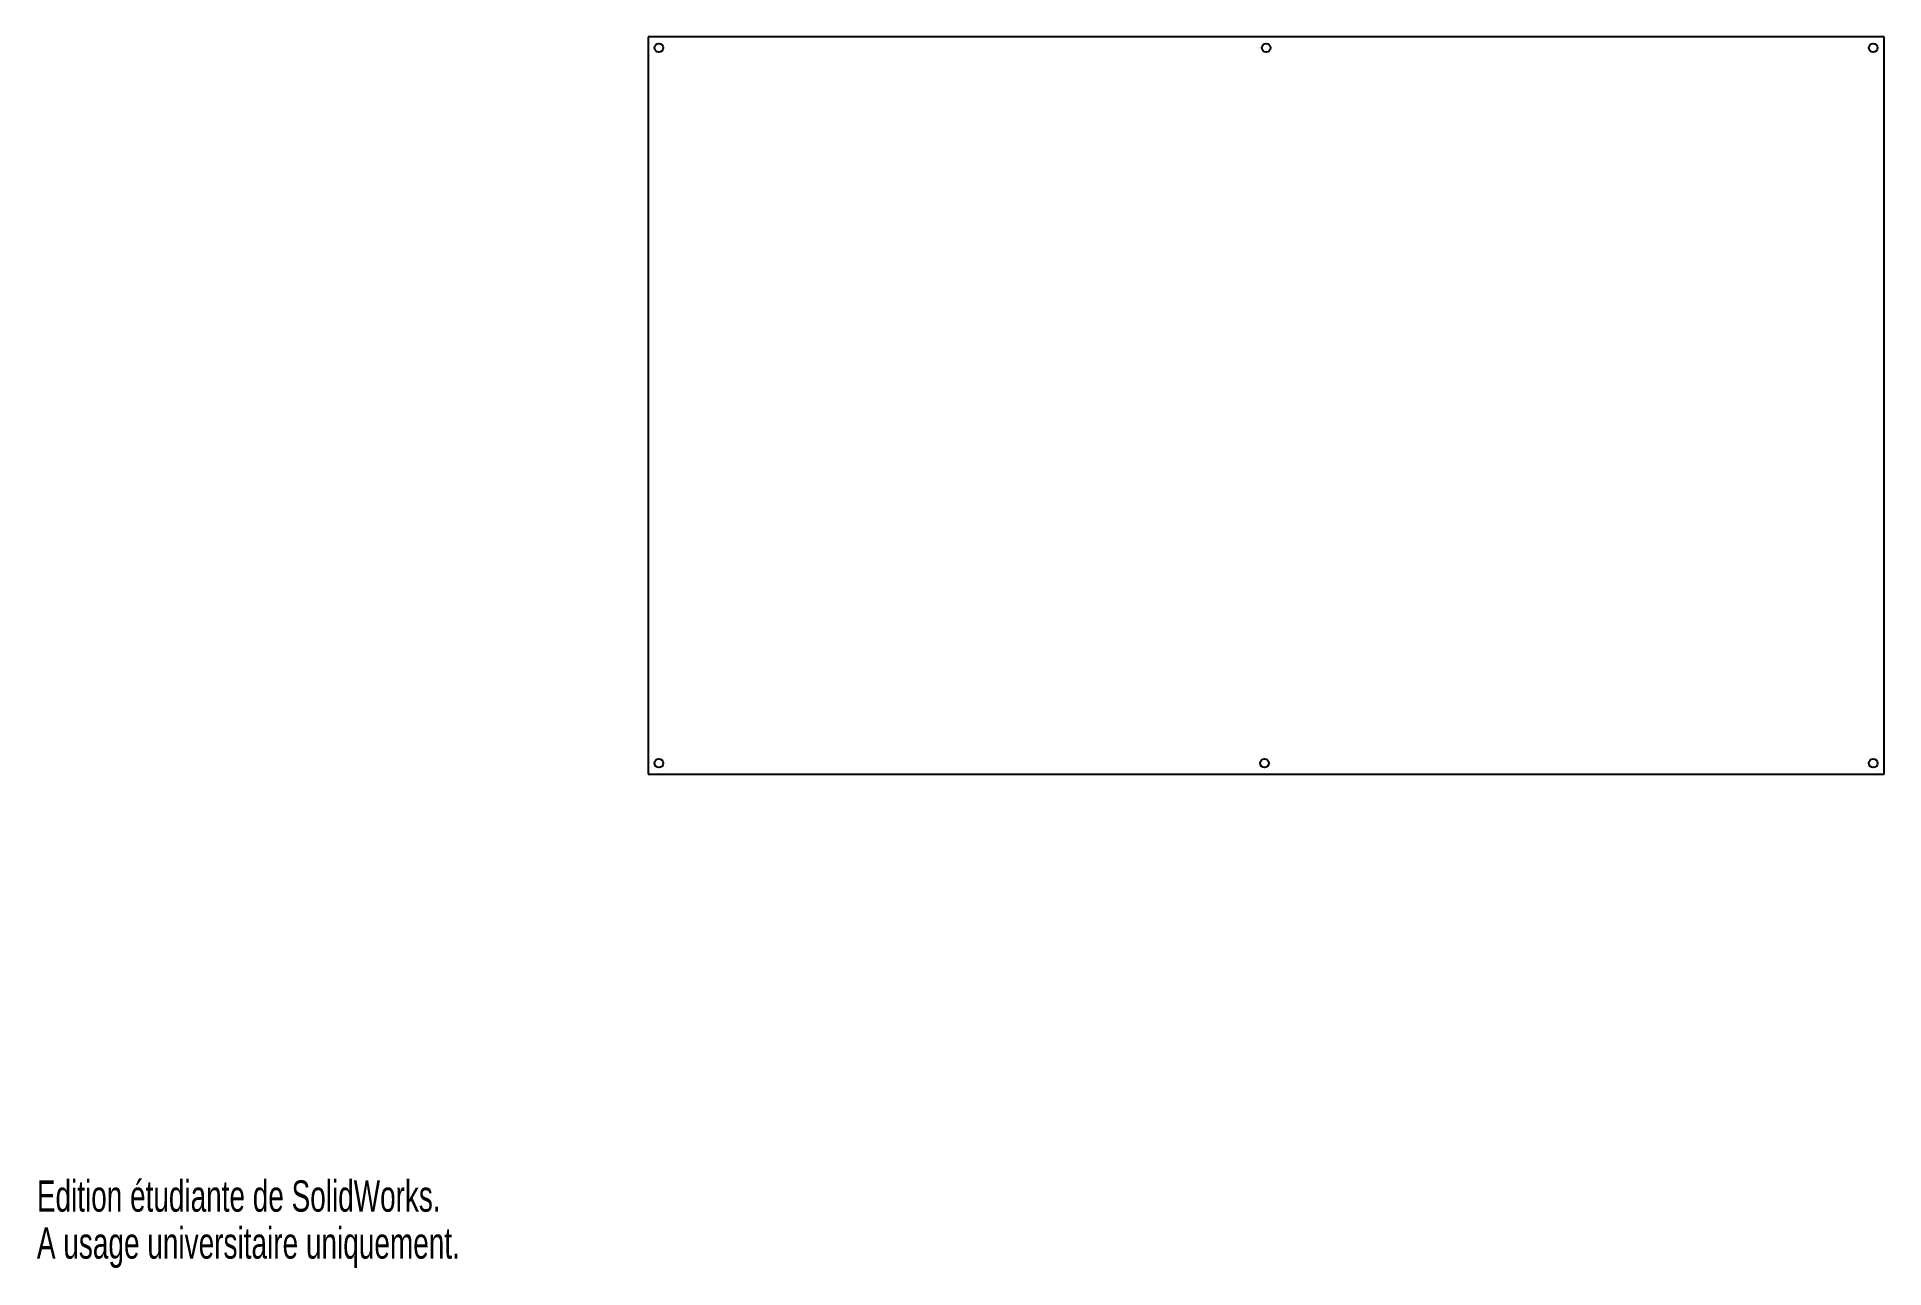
# Model space of a CAD drawing. Extents: x 0 to 214, y 0 to 143.
import ezdxf
from ezdxf.enums import TextEntityAlignment as Align

# ---------------------------------------------------------------- set-up
doc = ezdxf.new("R2010")
doc.units = 0
doc.layers.get('0').update_dxf_attribs({"linetype": 'CONTINUOUS'})

msp = doc.modelspace()

# ---------------------------------------------------------------- linework, layer by layer
at = {"color": 7, "linetype": 'CONTINUOUS'}
for p, q in [((214.33, 142.88), (70.93, 142.88)), ((70.93, 142.88), (70.93, 57.33)), ((214.33, 57.33), (214.33, 142.88)), ((70.93, 57.33), (214.33, 57.33))]:
    msp.add_line(p, q, dxfattribs=at)
for centre in [(72.18, 141.63), (142.63, 141.63), (213.08, 141.63), (72.18, 58.58), (142.44, 58.58), (213.08, 58.58)]:
    msp.add_circle(centre, 0.5, dxfattribs=at)

# ---------------------------------------------------------------- texts
for s, width, p in [('Edition étudiante de SolidWorks.', 0.667188, (0, 5.45)), ('A usage universitaire uniquement.', 0.668182, (0, 0))]:
    msp.add_text(s, height=3.633, dxfattribs=dict(at, width=width)).set_placement(p, align=Align.BOTTOM_LEFT)

doc.saveas('drawing.dxf')
